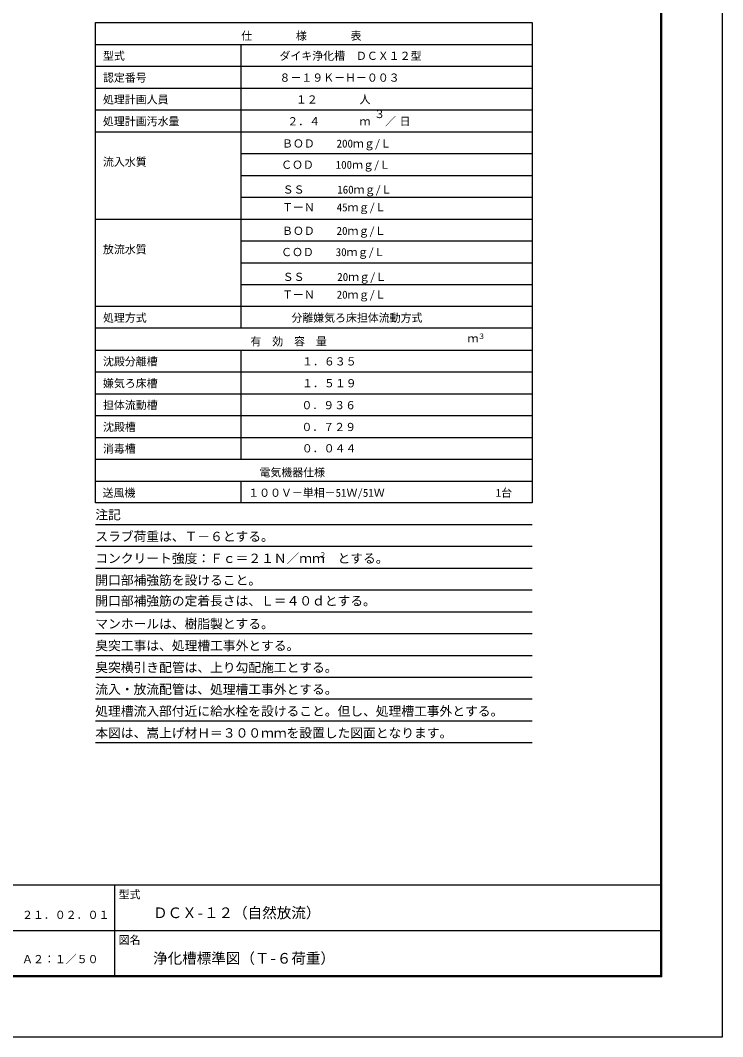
# Model space of a CAD drawing. Units: millimetres, scale not verified. Extents: x -14850 to 14850, y -10500 to 10500.
# Drawn here: x 5202 to 14850, y -10500 to 3468 of the extents above; entities that cross this region are included whole.
import ezdxf
from ezdxf.enums import TextEntityAlignment as Align

# ---------------------------------------------------------------- set-up
doc = ezdxf.new("R2010")
doc.units = ezdxf.units.MM
doc.header["$LTSCALE"] = 50
for name, color, linetype, lineweight in [('0-0_機器', 3, 'Continuous', 25), ('0-2_水管', 3, 'Continuous', 25), ('0-6_図面枠', 7, 'Continuous', 25), ('0-7_Axis_waku', 7, 'Continuous', 25)]:
    doc.layers.add(name, color=color, linetype=linetype, lineweight=lineweight)
doc.styles.add('ＭＳ ゴシック', font='')
doc.styles.get('ＭＳ ゴシック').set_extended_font_data('MS Gothic')

msp = doc.modelspace()

# ---------------------------------------------------------------- linework, layer by layer
at = {"layer": '0-0_機器'}
for p, q in [((6231.95, 3436.34), (12231.95, 3436.34)), ((6231.95, -3163.69), (6231.95, 3436.34)), ((12231.95, 3436.34), (12231.95, -3163.69)), ((6231.95, 3136.33), (12231.95, 3136.33)), ((8231.95, 3136.33), (8231.95, -763.69)), ((6231.95, 2836.33), (12231.95, 2836.33)), ((6231.95, 2536.34), (12231.95, 2536.34)), ((6231.95, 2236.34), (12231.95, 2236.34)), ((6231.95, 1936.33), (12231.95, 1936.33)), ((8231.95, 1636.33), (12231.95, 1636.33)), ((8231.95, 1336.33), (12231.95, 1336.33)), ((8231.95, 1036.33), (12231.95, 1036.33)), ((6231.95, 736.32), (12231.95, 736.32)), ((8231.95, 436.32), (12231.95, 436.32)), ((8231.95, 136.32), (12231.95, 136.32)), ((8231.95, -163.69), (12231.95, -163.69)), ((12231.95, -463.69), (6231.95, -463.69)), ((12231.95, -763.69), (6231.95, -763.69)), ((6231.95, -1063.69), (12231.95, -1063.69)), ((8231.95, -1063.69), (8231.95, -2563.68)), ((6231.95, -1363.69), (12231.95, -1363.69)), ((6231.95, -1663.69), (12231.95, -1663.69)), ((6231.95, -1963.69), (12231.95, -1963.69)), ((6231.95, -2263.69), (12231.95, -2263.69)), ((6231.95, -2563.68), (12231.95, -2563.68)), ((6231.95, -2863.69), (12231.95, -2863.69)), ((8231.95, -2863.69), (8231.95, -3163.69)), ((12231.95, -3163.69), (6231.95, -3163.69))]:
    msp.add_line(p, q, dxfattribs=at)
at = {"layer": '0-2_水管'}
for p, q in [((12231.95, -3463.69), (6231.95, -3463.69)), ((12231.95, -3763.69), (6231.95, -3763.69)), ((12231.95, -4063.69), (6231.95, -4063.69)), ((12231.95, -4363.7), (6231.95, -4363.7)), ((12231.95, -4663.7), (6231.95, -4663.7)), ((12231.95, -4663.7), (6231.95, -4663.7)), ((12231.95, -4963.7), (6231.95, -4963.7)), ((12231.95, -5263.7), (6231.95, -5263.7)), ((12231.95, -5563.71), (6231.95, -5563.71)), ((12231.95, -5863.71), (6231.95, -5863.71)), ((12231.95, -6163.71), (6231.95, -6163.71)), ((12231.95, -6463.71), (6231.95, -6463.71))]:
    msp.add_line(p, q, dxfattribs=at)
at = {"layer": '0-6_図面枠'}
msp.add_lwpolyline([(-14850, -10500), (14850, -10500), (14850, 10500), (-14850, 10500)], close=True, dxfattribs=at)
at = {"layer": '0-7_Axis_waku'}
for p, q in [((14000, -9665), (14000, 9615)), ((14001, -9666.01), (14001, 9616)), ((14002, -9667.01), (14002, 9617)), ((14003, -9668.01), (14003, 9618)), ((14004, -9669.01), (14004, 9619)), ((14005, -9670.01), (14005, 9620)), ((14006, -9671.01), (14006, 9621)), ((14007, -9672.01), (14007, 9622)), ((14008, -9673.01), (14008, 9623)), ((14009, -9674.01), (14009, 9624)), ((14010, -9675.01), (14010, 9625)), ((14011, -9676.01), (14011, 9626)), ((14012, -9677.01), (14012, 9627)), ((14013, -9678.01), (14013, 9628)), ((14014, -9679.01), (14014, 9629)), ((-12950, -8415), (14000, -8415)), ((6499.99, -9665), (6499.99, -8415)), ((399.99, -9040), (13999.99, -9040)), ((14014, -9679.01), (-12964, -9679.01)), ((14013, -9678.01), (-12963, -9678.01)), ((14012, -9677.01), (-12962, -9677.01)), ((14011, -9676.01), (-12961, -9676.01)), ((14010, -9675.01), (-12960, -9675.01)), ((14009, -9674.01), (-12959, -9674.01)), ((14008, -9673.01), (-12958, -9673.01)), ((14007, -9672.01), (-12957, -9672.01)), ((14006, -9671.01), (-12956, -9671.01)), ((14005, -9670.01), (-12955, -9670.01)), ((14004, -9669.01), (-12954, -9669.01)), ((14003, -9668.01), (-12953, -9668.01)), ((14002, -9667.01), (-12952, -9667.01)), ((14001, -9666.01), (-12951, -9666.01)), ((-12950, -9665), (14000, -9665))]:
    msp.add_line(p, q, dxfattribs=at)

# ---------------------------------------------------------------- texts
at = {"layer": '0-0_機器', "color": 4, "style": 'ＭＳ ゴシック'}
for s, height, p in [('仕\u3000\u3000\u3000\u3000様\u3000\u3000\u3000\u3000表', 110, (8236.94, 3166.33)), ('型式', 110, (6336.95, 2891.33)), ('ダイキ浄化槽\u3000ＤＣＸ１２型', 110, (8761.95, 2891.33)), ('認定番号', 110, (6336.95, 2591.33)), ('８－１９Ｋ－Ｈ－００３', 110, (8761.95, 2591.33)), ('処理計画人員\u3000', 110, (6336.95, 2291.33)), ('１２', 110, (8986.95, 2291.33)), ('人', 110, (9861.96, 2291.33)), ('３', 110, (10061.95, 2091.34)), ('処理計画汚水量', 110, (6336.95, 1991.33)), ('２．４', 110, (8869.59, 1991.33)), ('ｍ', 110, (9861.96, 1991.33)), ('／', 110, (10211.95, 1991.33)), ('日', 110, (10411.95, 1991.33)), ('ＢＯＤ\u3000\u3000200ｍｇ/Ｌ', 110, (8796.38, 1686.35)), ('流入水質', 110, (6336.95, 1434.38)), ('ＣＯＤ\u3000\u3000100ｍｇ/Ｌ', 110, (8783.95, 1394.45)), ('ＳＳ\u3000\u3000\u3000160ｍｇ/Ｌ', 110, (8805.45, 1053.63)), ('ＴーＮ\u3000\u300045ｍｇ/Ｌ', 110, (8797.77, 809.53)), ('ＢＯＤ\u3000\u300020ｍｇ/Ｌ', 110, (8796.38, 486.34)), ('放流水質', 110, (6336.95, 231.65)), ('ＣＯＤ\u3000\u300030ｍｇ/Ｌ', 110, (8783.95, 194.44)), ('ＳＳ\u3000\u3000\u300020ｍｇ/Ｌ', 110, (8805.44, -146.38)), ('ＴーＮ\u3000\u300020ｍｇ/Ｌ', 110, (8797.77, -390.49)), ('処理方式\u3000\u3000\u3000', 110, (6336.95, -708.69)), ('分離嫌気ろ床担体流動方式', 110, (8925.02, -708.69)), ('３', 73.31, (11486.95, -933.69)), ('有\u3000効\u3000容\u3000量', 110, (8361.95, -1033.69)), ('ｍ', 110, (11345.35, -992.4)), ('沈殿分離槽', 110, (6336.95, -1308.69)), ('１．６３５', 110, (9071.85, -1308.69)), ('嫌気ろ床槽', 110, (6336.95, -1608.7)), ('１．５１９', 110, (9071.85, -1608.69)), ('担体流動槽', 110, (6336.95, -1908.7)), ('０．９３６', 110, (9063.75, -1909.9)), ('沈殿槽', 110, (6336.95, -2208.69)), ('０．７２９', 110, (9063.75, -2209.9)), ('消毒槽', 110, (6336.95, -2508.69)), ('０．０４４', 110, (9068.36, -2503.13)), ('電気機器仕様', 110, (8486.95, -2833.69)), ('送風機', 110, (6331.95, -3113.69)), ('１００Ｖ－単相－51Ｗ/51Ｗ', 110, (8331.95, -3113.69)), ('1台', 110, (11731.95, -3113.69))]:
    msp.add_text(s, height=height, dxfattribs=at).set_placement(p, align=Align.BOTTOM_LEFT)
at = {"layer": '0-2_水管', "color": 4, "style": 'ＭＳ ゴシック'}
for s, height, p in [('注記', 128.4, (6231.95, -3428.36)), ('スラブ荷重は、Ｔ－６とする。', 128.4, (6231.95, -3728.37)), ('コンクリート強度：Ｆｃ＝２１Ｎ／ｍｍ\u3000とする。', 128.4, (6231.95, -4028.37)), ('２', 73.31, (9303.99, -3938.16)), ('開口部補強筋を設けること。', 128.4, (6231.95, -4328.37)), ('開口部補強筋の定着長さは、Ｌ＝４０ｄとする。', 128.4, (6231.95, -4613.02)), ('マンホールは、樹脂製とする。', 128.4, (6231.95, -4928.38)), ('臭突工事は、処理槽工事外とする。', 128.4, (6231.95, -5228.38)), ('臭突横引き配管は、上り勾配施工とする。', 128.4, (6231.95, -5528.38)), ('流入・放流配管は、処理槽工事外とする。', 128.4, (6231.95, -5828.38)), ('処理槽流入部付近に給水栓を設けること。但し、処理槽工事外とする。', 128.4, (6231.95, -6128.38)), ('本図は、嵩上げ材Ｈ＝３００ｍｍを設置した図面となります。', 128.4, (6231.95, -6428.38))]:
    msp.add_text(s, height=height, dxfattribs=at).set_placement(p, align=Align.BOTTOM_LEFT)
at = {"layer": '0-7_Axis_waku', "style": 'ＭＳ ゴシック'}
for s, height, p in [('型式', 110, (6552.45, -8633.97)), ('２１．０２．０１', 110, (5224.99, -8915)), ('ＤＣＸ-１２（自然放流）', 146.6, (7024.99, -8915)), ('図名', 110, (6552.45, -9258.97)), ('浄化槽標準図（Ｔ-６荷重）', 146.6, (7024.99, -9540)), ('Ａ２：１／５０', 110, (5224.99, -9522.9))]:
    msp.add_text(s, height=height, dxfattribs=at).set_placement(p, align=Align.BOTTOM_LEFT)

doc.saveas('drawing.dxf')
